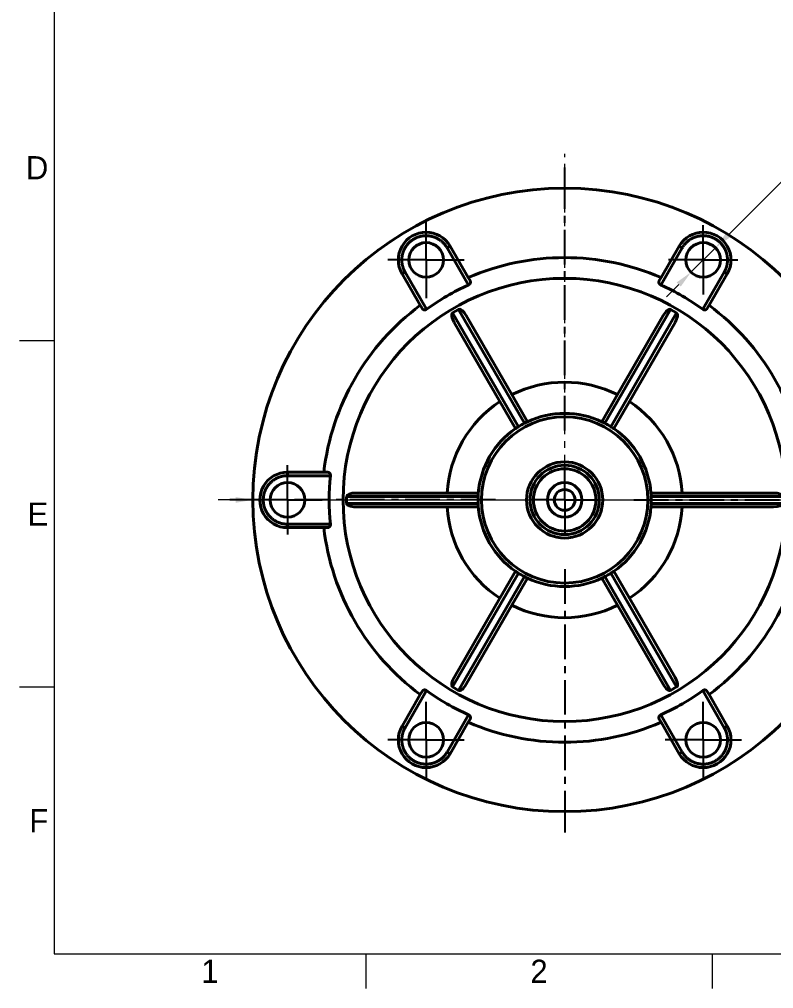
# Model space of a CAD drawing. Header units: millimetres. Extents: x 15 to 415, y 5 to 292.
# Drawn here: x 15 to 123.9, y 5 to 144.9 of the extents above; entities that cross this region are included whole.
import ezdxf

# ---------------------------------------------------------------- set-up
doc = ezdxf.new("R2010")
doc.units = ezdxf.units.MM
doc.linetypes.add('CenterLine', pattern=[8, 5, -1, 1, -1])
for name, color, linetype in [('Annotations', 7, 'Continuous'), ('Border', 7, 'Continuous'), ('Geometries', 7, 'Continuous')]:
    doc.layers.add(name, color=color, linetype=linetype)
doc.styles.add('Shapr2', font='txt', dxfattribs={"height": 3.3495})
doc.styles.add('Shapr5', font='txt', dxfattribs={"height": 3.3495})
doc.dimstyles.new('ISO-25', dxfattribs={"dimtxt": 2.5, "dimasz": 2.5, "dimexe": 1.25, "dimexo": 0.625, "dimtad": 1, "dimtxsty": 'Standard', "dimcen": 2.5, "dimadec": 0, "dimazin": 0, "dimtfac": 1, "dimtmove": 0, "dimatfit": 3, "dimfxl": 1, "dimarcsym": 0})

# ---------------------------------------------------------------- blocks, each defined once
blk = doc.blocks.new('*U3')
at = {"layer": 'Annotations', "linetype": 'CenterLine', "lineweight": -3}
for p, q in [((93.7, 120.55), (93.7, 123.55)), ((93.7, 85.55), (93.7, 120.55)), ((48.7, 75.55), (45.38, 75.55)), ((83.7, 75.55), (48.7, 75.55)), ((103.7, 75.55), (138.7, 75.55)), ((138.7, 75.55), (141.7, 75.55)), ((93.7, 65.55), (93.7, 30.55)), ((93.7, 30.55), (93.7, 27.55))]:
    blk.add_line(p, q, dxfattribs=at)
at = {"layer": 'Annotations', "linetype": 'Continuous', "lineweight": -3}
for q in [(93.7, 80.55), (88.7, 75.55), (93.7, 70.55), (98.7, 75.55)]:
    blk.add_line((93.7, 75.55), q, dxfattribs=at)
blk = doc.blocks.new('*U4')
at = {"layer": 'Annotations', "linetype": 'Continuous', "lineweight": -3}
for q in [(53.7, 80.55), (48.7, 75.55), (53.7, 70.55), (58.7, 75.55)]:
    blk.add_line((53.7, 75.55), q, dxfattribs=at)
blk = doc.blocks.new('*U5')
at = {"layer": 'Annotations', "linetype": 'CenterLine', "lineweight": -3}
for p, q in [((73.7, 112.69), (73.7, 115.69)), ((71.2, 110.19), (68.2, 110.19)), ((76.2, 110.19), (79.2, 110.19)), ((73.7, 107.69), (73.7, 104.69))]:
    blk.add_line(p, q, dxfattribs=at)
at = {"layer": 'Annotations', "linetype": 'Continuous', "lineweight": -3}
for q in [(73.7, 115.19), (68.7, 110.19), (73.7, 105.19), (78.7, 110.19)]:
    blk.add_line((73.7, 110.19), q, dxfattribs=at)
blk = doc.blocks.new('*U6')
at = {"layer": 'Annotations', "linetype": 'Continuous', "lineweight": -3}
for q in [(113.7, 115.19), (108.7, 110.19), (113.7, 105.19), (118.7, 110.19)]:
    blk.add_line((113.7, 110.19), q, dxfattribs=at)
blk = doc.blocks.new('*U8')
at = {"layer": 'Annotations', "linetype": 'CenterLine', "lineweight": -3}
for p, q in [((113.7, 43.4), (113.7, 46.4)), ((111.2, 40.9), (108.2, 40.9)), ((116.2, 40.9), (119.2, 40.9)), ((113.7, 38.4), (113.7, 35.4))]:
    blk.add_line(p, q, dxfattribs=at)
at = {"layer": 'Annotations', "linetype": 'Continuous', "lineweight": -3}
for q in [(113.7, 45.9), (108.7, 40.9), (113.7, 35.9), (118.7, 40.9)]:
    blk.add_line((113.7, 40.9), q, dxfattribs=at)
blk = doc.blocks.new('*U9')
at = {"layer": 'Annotations', "linetype": 'CenterLine', "lineweight": -3}
for p, q in [((73.7, 43.4), (73.7, 46.4)), ((71.2, 40.9), (68.2, 40.9)), ((76.2, 40.9), (79.2, 40.9)), ((73.7, 38.4), (73.7, 35.4))]:
    blk.add_line(p, q, dxfattribs=at)
at = {"layer": 'Annotations', "linetype": 'Continuous', "lineweight": -3}
for q in [(73.7, 45.9), (68.7, 40.9), (73.7, 35.9), (78.7, 40.9)]:
    blk.add_line((73.7, 40.9), q, dxfattribs=at)
blk = doc.blocks.new('*U11')
at = {"layer": 'Annotations', "linetype": 'CenterLine', "lineweight": 15}
for p, q in [((93.7, 77.05), (93.7, 125.5)), ((92.2, 75.55), (89.2, 75.55)), ((95.2, 75.55), (98.2, 75.55)), ((93.7, 74.05), (93.7, 71.05))]:
    blk.add_line(p, q, dxfattribs=at)
at = {"layer": 'Annotations', "linetype": 'Continuous', "lineweight": 15}
for q in [(93.7, 80.55), (88.7, 75.55), (93.7, 70.55), (98.7, 75.55)]:
    blk.add_line((93.7, 75.55), q, dxfattribs=at)
blk = doc.blocks.new('*D12')
at = {"layer": 'Annotations', "color": 0, "linetype": 'Continuous', "lineweight": 15}
for p, q in [((46.2, 75.55), (43.7, 75.55)), ((48.7, 75.55), (138.7, 75.55)), ((141.2, 75.55), (173.84, 75.55))]:
    blk.add_line(p, q, dxfattribs=at)
at = {"layer": 'Annotations', "color": 0}
for points in [[(46.2, 75.13), (46.2, 75.96), (48.7, 75.55)], [(141.2, 75.96), (141.2, 75.13), (138.7, 75.55)]]:
    blk.add_solid(points, dxfattribs=at)
at = {"layer": 'Defpoints', "color": 0}
for p in [(48.7, 75.55), (138.7, 75.55)]:
    blk.add_point(p, dxfattribs=at)
at = {"layer": 'Annotations', "color": 0, "lineweight": 15, "insert": (167.32, 77.92), "char_height": 3.349, "attachment_point": 5, "style": 'Shapr2'}
blk.add_mtext('\\A1;%%c180', dxfattribs=at)
blk = doc.blocks.new('*D13')
at = {"layer": 'Annotations', "color": 0, "linetype": 'Continuous', "lineweight": 15}
for p, q in [((117.23, 113.72), (135.73, 132.22)), ((111.93, 108.42), (115.47, 111.95)), ((110.16, 106.65), (108.39, 104.88))]:
    blk.add_line(p, q, dxfattribs=at)
at = {"layer": 'Annotations', "color": 0}
for points in [[(116.94, 114.02), (117.53, 113.43), (115.47, 111.95)], [(110.46, 106.36), (109.87, 106.95), (111.93, 108.42)]]:
    blk.add_solid(points, dxfattribs=at)
at = {"layer": 'Defpoints', "color": 0}
for p in [(115.47, 111.95), (111.93, 108.42)]:
    blk.add_point(p, dxfattribs=at)
at = {"layer": 'Annotations', "color": 0, "lineweight": 15, "insert": (130.57, 130.41), "char_height": 3.349, "attachment_point": 5, "rotation": 45, "style": 'Shapr2'}
blk.add_mtext('\\A1;%%c10', dxfattribs=at)

msp = doc.modelspace()

# ---------------------------------------------------------------- linework, layer by layer
at = {"layer": 'Border', "linetype": 'Continuous', "lineweight": 15}
for p, q in [((20, 287), (20, 10)), ((20, 98.5), (15, 98.5)), ((20, 48.5), (15, 48.5)), ((20, 10), (410, 10)), ((65, 10), (65, 5)), ((115, 10), (115, 5))]:
    msp.add_line(p, q, dxfattribs=at)
at = {"layer": 'Geometries', "linetype": 'Continuous', "lineweight": 40}
for p, q in [((77.1614, 112.187), (76.7284, 111.937)), ((79.8271, 106.5699), (76.7284, 111.937)), ((77.1614, 112.187), (79.7844, 107.6437)), ((110.6662, 111.937), (107.5675, 106.5699)), ((107.6101, 107.6437), (110.2332, 112.187)), ((110.2332, 112.187), (110.6662, 111.937)), ((70.2332, 108.187), (70.6662, 108.437)), ((72.8562, 103.6437), (70.2332, 108.187)), ((70.6662, 108.437), (73.7649, 103.0699)), ((113.6297, 103.0699), (116.7284, 108.437)), ((117.1614, 108.187), (114.5383, 103.6437)), ((117.1614, 108.187), (116.7284, 108.437)), ((79.7844, 107.6437), (80.0361, 107.2078)), ((107.3584, 107.2078), (107.6101, 107.6437)), ((73.1079, 103.2078), (72.8562, 103.6437)), ((114.5383, 103.6437), (114.2867, 103.2078)), ((78.3987, 103.0439), (77.5326, 102.5439)), ((77.5326, 102.5439), (87.0193, 86.1126)), ((87.8853, 86.6126), (78.3987, 103.0439)), ((79.4849, 102.1624), (86.078, 90.7429)), ((108.9959, 103.0439), (99.5093, 86.6126)), ((100.3753, 86.1126), (109.8619, 102.5439)), ((101.3165, 90.7429), (107.9096, 102.1624)), ((109.8619, 102.5439), (108.9959, 103.0439)), ((84.346, 89.7429), (77.7529, 101.1624)), ((109.6416, 101.1624), (103.0486, 89.7429)), ((86.6013, 85.8366), (84.346, 89.7429)), ((86.078, 90.7429), (88.3333, 86.8366)), ((99.0612, 86.8366), (101.3165, 90.7429)), ((103.0486, 89.7429), (100.7933, 85.8366)), ((53.6973, 79.5459), (53.6973, 79.0459)), ((53.6973, 79.5459), (58.9434, 79.5459)), ((59.8947, 79.0459), (53.6973, 79.0459)), ((58.9434, 79.5459), (59.4467, 79.5459)), ((62.234, 75.0459), (62.234, 76.0459)), ((81.2073, 76.0459), (62.234, 76.0459)), ((63.5406, 76.5459), (76.7267, 76.5459)), ((76.7267, 76.5459), (81.2373, 76.5459)), ((106.1572, 76.5459), (110.6678, 76.5459)), ((125.1605, 76.0459), (106.1873, 76.0459)), ((110.6678, 76.5459), (123.854, 76.5459)), ((62.234, 75.0459), (81.2073, 75.0459)), ((76.7267, 74.5459), (63.5406, 74.5459)), ((81.2373, 74.5459), (76.7267, 74.5459)), ((110.6678, 74.5459), (106.1572, 74.5459)), ((106.1873, 75.0459), (125.1605, 75.0459)), ((123.854, 74.5459), (110.6678, 74.5459)), ((53.6973, 72.0459), (53.6973, 71.5459)), ((53.6973, 72.0459), (59.8947, 72.0459)), ((58.9434, 71.5459), (53.6973, 71.5459)), ((59.4467, 71.5459), (58.9434, 71.5459)), ((87.0193, 64.9793), (77.5326, 48.548)), ((78.3987, 48.048), (87.8853, 64.4793)), ((84.346, 61.349), (86.6013, 65.2553)), ((99.5093, 64.4793), (108.9959, 48.048)), ((109.8619, 48.548), (100.3753, 64.9793)), ((100.7933, 65.2553), (103.0486, 61.349)), ((88.3333, 64.2553), (86.078, 60.349)), ((101.3165, 60.349), (99.0612, 64.2553)), ((77.7529, 49.9295), (84.346, 61.349)), ((86.078, 60.349), (79.4849, 48.9295)), ((107.9096, 48.9295), (101.3165, 60.349)), ((103.0486, 61.349), (109.6416, 49.9295)), ((73.7649, 48.022), (70.6662, 42.6549)), ((72.8562, 47.4482), (73.1079, 47.8841)), ((77.5326, 48.548), (78.3987, 48.048)), ((108.9959, 48.048), (109.8619, 48.548)), ((116.7284, 42.6549), (113.6297, 48.022)), ((114.2867, 47.8841), (114.5383, 47.4482)), ((70.2332, 42.9049), (72.8562, 47.4482)), ((114.5383, 47.4482), (117.1614, 42.9049)), ((76.7284, 39.1549), (79.8271, 44.522)), ((79.7844, 43.4482), (77.1614, 38.9049)), ((80.0361, 43.8841), (79.7844, 43.4482)), ((107.6101, 43.4482), (107.3584, 43.8841)), ((107.5675, 44.522), (110.6662, 39.1549)), ((110.2332, 38.9049), (107.6101, 43.4482)), ((70.6662, 42.6549), (70.2332, 42.9049)), ((116.7284, 42.6549), (117.1614, 42.9049)), ((76.7284, 39.1549), (77.1614, 38.9049)), ((110.6662, 39.1549), (110.2332, 38.9049))]:
    msp.add_line(p, q, dxfattribs=at)
at = {"layer": 'Geometries', "linetype": 'Continuous', "lineweight": 40, "flags": 128}
for points in [[(76.7284, 111.937), (76.7046, 111.9775), (76.6803, 112.0176), (76.6555, 112.0575), (76.6301, 112.097), (76.6042, 112.1362), (76.5778, 112.175), (76.5509, 112.2134), (76.5234, 112.2515), (76.4955, 112.2892), (76.467, 112.3266), (76.4381, 112.3635), (76.4086, 112.4001), (76.3787, 112.4363), (76.3483, 112.472), (76.3174, 112.5074), (76.286, 112.5423), (76.2542, 112.5768), (76.2219, 112.6109), (76.1869, 112.6468), (76.1514, 112.6823), (76.1154, 112.7172), (76.0789, 112.7516), (76.042, 112.7854), (76.0045, 112.8188), (75.9679, 112.8504), (75.9309, 112.8815), (75.8935, 112.9121), (75.8556, 112.9422), (75.8174, 112.9718), (75.7787, 113.0008), (75.7396, 113.0293), (75.7002, 113.0572), (75.6603, 113.0846), (75.6201, 113.1115), (75.5795, 113.1377), (75.5385, 113.1635), (75.4972, 113.1886), (75.4556, 113.2132), (75.4136, 113.2372), (75.3713, 113.2606), (75.3287, 113.2834), (75.2857, 113.3057), (75.251, 113.3231), (75.2161, 113.3402), (75.181, 113.3568), (75.1457, 113.3731), (75.1102, 113.389), (75.0745, 113.4046), (75.0386, 113.4197), (75.0025, 113.4344), (74.9576, 113.4521), (74.9124, 113.4692), (74.867, 113.4857), (74.8214, 113.5015), (74.7755, 113.5167), (74.7295, 113.5313), (74.6832, 113.5452), (74.6368, 113.5585), (74.5901, 113.5712), (74.5434, 113.5832), (74.4964, 113.5945), (74.4493, 113.6052), (74.4021, 113.6153), (74.3547, 113.6247), (74.3072, 113.6334), (74.2595, 113.6415), (74.2118, 113.6489), (74.164, 113.6557), (74.1255, 113.6606), (74.0869, 113.6652), (74.0483, 113.6693), (74.0097, 113.6729), (73.971, 113.6762), (73.9322, 113.679), (73.8934, 113.6814), (73.8545, 113.6834), (73.8063, 113.6852), (73.758, 113.6864), (73.7096, 113.6869), (73.6613, 113.6867), (73.613, 113.6859), (73.5647, 113.6844), (73.5165, 113.6823), (73.4682, 113.6794), (73.4201, 113.6759), (73.3719, 113.6718), (73.3238, 113.667), (73.2758, 113.6615), (73.2279, 113.6553), (73.1801, 113.6485), (73.1324, 113.6411), (73.0847, 113.6329), (73.0372, 113.6242), (72.9898, 113.6147), (72.9519, 113.6067), (72.914, 113.5982), (72.8762, 113.5893), (72.8386, 113.58), (72.8009, 113.5702), (72.7634, 113.56), (72.7259, 113.5494), (72.6886, 113.5384), (72.6425, 113.5242), (72.5965, 113.5093), (72.5508, 113.4938), (72.5052, 113.4776), (72.4599, 113.4609), (72.4148, 113.4435), (72.37, 113.4255), (72.3254, 113.4069), (72.2811, 113.3876), (72.2371, 113.3678), (72.1933, 113.3473), (72.1498, 113.3263), (72.1066, 113.3046), (72.0637, 113.2823), (72.0212, 113.2595), (71.9789, 113.2361), (71.937, 113.2121), (71.8954, 113.1875), (71.8622, 113.1673), (71.8293, 113.1468), (71.7966, 113.1259), (71.7641, 113.1046), (71.7318, 113.083), (71.6998, 113.061), (71.668, 113.0386), (71.6364, 113.0159), (71.5975, 112.9871), (71.5591, 112.9579), (71.521, 112.9281), (71.4834, 112.8978), (71.4462, 112.8669), (71.4094, 112.8356), (71.3731, 112.8038), (71.3372, 112.7714), (71.3017, 112.7386), (71.2667, 112.7053), (71.2322, 112.6715), (71.1981, 112.6372), (71.1645, 112.6025), (71.1314, 112.5673), (71.0988, 112.5316), (71.0666, 112.4955), (71.035, 112.459), (71.0039, 112.422), (70.9793, 112.392), (70.955, 112.3618), (70.931, 112.3312), (70.9074, 112.3004), (70.8841, 112.2693), (70.8611, 112.2379), (70.8385, 112.2062), (70.8163, 112.1744), (70.7891, 112.1344), (70.7625, 112.094), (70.7364, 112.0533), (70.7109, 112.0122), (70.686, 111.9708), (70.6617, 111.9291), (70.6379, 111.887), (70.6147, 111.8446), (70.5921, 111.8018), (70.5701, 111.7588), (70.5487, 111.7155), (70.5279, 111.6718), (70.5077, 111.6279), (70.4881, 111.5837), (70.4691, 111.5393), (70.4508, 111.4946), (70.433, 111.4496), (70.4159, 111.4044), (70.4026, 111.368), (70.3897, 111.3313), (70.3772, 111.2946), (70.3651, 111.2577), (70.3534, 111.2206), (70.3421, 111.1833), (70.3312, 111.146), (70.3208, 111.1085), (70.3084, 111.0618), (70.2966, 111.0149), (70.2855, 110.9678), (70.275, 110.9206), (70.2652, 110.8733), (70.2561, 110.8258), (70.2476, 110.7782), (70.2398, 110.7305), (70.2326, 110.6827), (70.2261, 110.6348), (70.2202, 110.5868), (70.215, 110.5387), (70.2105, 110.4906), (70.2067, 110.4424), (70.2035, 110.3941), (70.2009, 110.3458), (70.1991, 110.2975), (70.1979, 110.2492), (70.1974, 110.2103), (70.1974, 110.1715), (70.1977, 110.1326), (70.1986, 110.0938), (70.1998, 110.0549), (70.2015, 110.016), (70.2036, 109.9771), (70.2061, 109.9383), (70.2099, 109.8901), (70.2143, 109.842), (70.2194, 109.7939), (70.2252, 109.7459), (70.2316, 109.698), (70.2387, 109.6502), (70.2464, 109.6025), (70.2548, 109.5549), (70.2639, 109.5074), (70.2736, 109.4601), (70.284, 109.4129), (70.295, 109.3658), (70.3066, 109.3189), (70.319, 109.2722), (70.3319, 109.2256), (70.3455, 109.1793), (70.3598, 109.1331), (70.3746, 109.0871), (70.387, 109.0503), (70.3999, 109.0136), (70.4131, 108.9771), (70.4267, 108.9408), (70.4408, 108.9045), (70.4552, 108.8683), (70.4701, 108.8324), (70.4853, 108.7966), (70.5015, 108.7598), (70.5181, 108.7232), (70.5351, 108.6867), (70.5526, 108.6505), (70.5704, 108.6145), (70.5888, 108.5785), (70.6075, 108.5428), (70.6267, 108.5073), (70.6462, 108.472), (70.6662, 108.437)], [(116.7284, 108.437), (116.7516, 108.4778), (116.7742, 108.5189), (116.7963, 108.5603), (116.8178, 108.6021), (116.8388, 108.6441), (116.8592, 108.6863), (116.879, 108.7289), (116.8983, 108.7717), (116.917, 108.8148), (116.9351, 108.8581), (116.9526, 108.9017), (116.9696, 108.9454), (116.9859, 108.9894), (117.0017, 109.0337), (117.0169, 109.0781), (117.0314, 109.1227), (117.0454, 109.1676), (117.0588, 109.2125), (117.0724, 109.2608), (117.0853, 109.3092), (117.0976, 109.3579), (117.1091, 109.4067), (117.12, 109.4556), (117.1301, 109.5047), (117.1392, 109.5522), (117.1477, 109.5998), (117.1554, 109.6476), (117.1626, 109.6954), (117.169, 109.7433), (117.1748, 109.7913), (117.18, 109.8394), (117.1844, 109.8875), (117.1882, 109.9358), (117.1914, 109.984), (117.1938, 110.0323), (117.1956, 110.0806), (117.1968, 110.129), (117.1972, 110.1773), (117.197, 110.2257), (117.1961, 110.274), (117.1946, 110.3224), (117.1924, 110.3707), (117.1901, 110.4095), (117.1875, 110.4482), (117.1843, 110.487), (117.1808, 110.5257), (117.1768, 110.5644), (117.1724, 110.6031), (117.1676, 110.6417), (117.1623, 110.6803), (117.1552, 110.7281), (117.1474, 110.7757), (117.1389, 110.8233), (117.1298, 110.8707), (117.12, 110.9181), (117.1096, 110.9652), (117.0986, 111.0122), (117.0869, 111.0591), (117.0745, 111.1058), (117.0615, 111.1523), (117.0479, 111.1987), (117.0336, 111.2448), (117.0187, 111.2907), (117.0031, 111.3365), (116.9869, 111.382), (116.9701, 111.4273), (116.9527, 111.4723), (116.9346, 111.5171), (116.9197, 111.553), (116.9043, 111.5886), (116.8886, 111.6241), (116.8724, 111.6594), (116.8559, 111.6946), (116.8389, 111.7296), (116.8216, 111.7644), (116.8039, 111.799), (116.7813, 111.8417), (116.7582, 111.8841), (116.7345, 111.9262), (116.7102, 111.968), (116.6853, 112.0094), (116.6599, 112.0505), (116.6339, 112.0912), (116.6073, 112.1315), (116.5802, 112.1715), (116.5525, 112.2111), (116.5243, 112.2504), (116.4956, 112.2892), (116.4663, 112.3276), (116.4365, 112.3656), (116.4062, 112.4032), (116.3753, 112.4404), (116.3439, 112.4772), (116.3121, 112.5135), (116.2861, 112.5423), (116.2598, 112.5709), (116.2332, 112.5992), (116.2063, 112.6271), (116.1791, 112.6549), (116.1515, 112.6823), (116.1236, 112.7094), (116.0954, 112.7362), (116.06, 112.769), (116.0241, 112.8014), (115.9878, 112.8333), (115.9511, 112.8647), (115.9139, 112.8955), (115.8763, 112.9258), (115.8383, 112.9557), (115.7999, 112.985), (115.761, 113.0137), (115.7218, 113.0419), (115.6822, 113.0696), (115.6422, 113.0968), (115.6019, 113.1233), (115.5612, 113.1493), (115.5201, 113.1748), (115.4787, 113.1997), (115.4369, 113.224), (115.3949, 113.2477), (115.3608, 113.2663), (115.3266, 113.2846), (115.2921, 113.3025), (115.2575, 113.32), (115.2226, 113.3371), (115.1875, 113.3539), (115.1522, 113.3702), (115.1167, 113.3862), (115.0724, 113.4055), (115.0279, 113.4241), (114.983, 113.4422), (114.938, 113.4596), (114.8927, 113.4764), (114.8471, 113.4926), (114.8014, 113.5082), (114.7554, 113.5231), (114.7093, 113.5374), (114.6629, 113.5511), (114.6164, 113.5641), (114.5697, 113.5764), (114.5228, 113.5882), (114.4758, 113.5992), (114.4286, 113.6097), (114.3812, 113.6194), (114.3338, 113.6286), (114.2862, 113.637), (114.2479, 113.6434), (114.2096, 113.6493), (114.1711, 113.6547), (114.1326, 113.6598), (114.094, 113.6644), (114.0554, 113.6686), (114.0167, 113.6724), (113.9779, 113.6757), (113.9297, 113.6792), (113.8815, 113.6821), (113.8332, 113.6843), (113.7848, 113.6858), (113.7365, 113.6867), (113.6882, 113.6869), (113.6399, 113.6864), (113.5915, 113.6853), (113.5432, 113.6835), (113.495, 113.6811), (113.4467, 113.6779), (113.3985, 113.6741), (113.3504, 113.6697), (113.3024, 113.6646), (113.2544, 113.6588), (113.2065, 113.6523), (113.1586, 113.6452), (113.1109, 113.6375), (113.0727, 113.6307), (113.0345, 113.6236), (112.9964, 113.616), (112.9584, 113.6081), (112.9205, 113.5997), (112.8826, 113.5908), (112.8448, 113.5815), (112.8071, 113.5719), (112.7604, 113.5592), (112.7139, 113.546), (112.6676, 113.5321), (112.6215, 113.5175), (112.5756, 113.5023), (112.5299, 113.4865), (112.4845, 113.4701), (112.4392, 113.453), (112.3942, 113.4353), (112.3495, 113.417), (112.305, 113.3981), (112.2608, 113.3785), (112.2168, 113.3584), (112.1732, 113.3376), (112.1298, 113.3163), (112.0867, 113.2943), (112.0439, 113.2718), (112.0015, 113.2486), (111.9676, 113.2296), (111.9339, 113.2102), (111.9005, 113.1905), (111.8672, 113.1704), (111.8342, 113.1498), (111.8013, 113.1289), (111.7687, 113.1077), (111.7364, 113.086), (111.6965, 113.0587), (111.6571, 113.0308), (111.618, 113.0024), (111.5793, 112.9734), (111.541, 112.9439), (111.5031, 112.9138), (111.4657, 112.8833), (111.4287, 112.8522), (111.3921, 112.8206), (111.356, 112.7885), (111.3203, 112.7559), (111.285, 112.7229), (111.2502, 112.6893), (111.2159, 112.6553), (111.1821, 112.6208), (111.1487, 112.5858), (111.1158, 112.5504), (111.0834, 112.5145), (111.0578, 112.4854), (111.0324, 112.4559), (111.0074, 112.4262), (110.9827, 112.3963), (110.9584, 112.3659), (110.9343, 112.3354), (110.9106, 112.3045), (110.8872, 112.2734), (110.8634, 112.241), (110.84, 112.2083), (110.817, 112.1753), (110.7943, 112.1421), (110.772, 112.1086), (110.7501, 112.0748), (110.7285, 112.0407), (110.7073, 112.0064), (110.6866, 111.9718), (110.6662, 111.937)], [(80.0361, 107.2078), (80.045, 107.1917), (80.0533, 107.1752), (80.061, 107.1585), (80.0681, 107.1416), (80.0732, 107.1278), (80.078, 107.1138), (80.0823, 107.0997), (80.0862, 107.0855), (80.0896, 107.0711), (80.0927, 107.0557), (80.0953, 107.0403), (80.0974, 107.0246), (80.0989, 107.0089), (80.0998, 106.993), (80.1002, 106.9804), (80.1001, 106.9678), (80.0997, 106.9551), (80.099, 106.9423), (80.0978, 106.9295), (80.0962, 106.9166), (80.0943, 106.9036), (80.0919, 106.8907), (80.089, 106.8772), (80.0856, 106.8636), (80.0817, 106.8501), (80.0773, 106.8365), (80.073, 106.8245), (80.0683, 106.8126), (80.0632, 106.8006), (80.0576, 106.7887), (80.0517, 106.7769), (80.0451, 106.7648), (80.0381, 106.7528), (80.0306, 106.7408), (80.0226, 106.729), (80.0142, 106.7174), (80.0053, 106.706), (79.996, 106.6947), (79.9862, 106.6837), (79.9759, 106.6728), (79.9672, 106.6641), (79.9581, 106.6555), (79.9487, 106.6471), (79.939, 106.639), (79.9291, 106.631), (79.9176, 106.6223), (79.9057, 106.6139), (79.8935, 106.6058), (79.881, 106.598), (79.8679, 106.5904), (79.8545, 106.5831), (79.8409, 106.5763), (79.8271, 106.5699)], [(107.5675, 106.5699), (107.5533, 106.5765), (107.5393, 106.5835), (107.5256, 106.591), (107.5121, 106.5988), (107.5013, 106.6056), (107.4906, 106.6127), (107.4802, 106.62), (107.47, 106.6275), (107.4601, 106.6352), (107.4485, 106.6449), (107.4372, 106.6548), (107.4264, 106.665), (107.4161, 106.6755), (107.4059, 106.6864), (107.3961, 106.6976), (107.3869, 106.7089), (107.3781, 106.7204), (107.3698, 106.7322), (107.3619, 106.7441), (107.3545, 106.7561), (107.3475, 106.7682), (107.3411, 106.7804), (107.3349, 106.7929), (107.3292, 106.8056), (107.324, 106.8183), (107.3192, 106.831), (107.3149, 106.8436), (107.3106, 106.8578), (107.3069, 106.8719), (107.3036, 106.8859), (107.3009, 106.9), (107.2987, 106.914), (107.2969, 106.9279), (107.2956, 106.9418), (107.2948, 106.9556), (107.2944, 106.97), (107.2945, 106.9844), (107.295, 106.9986), (107.296, 107.0127), (107.2978, 107.0299), (107.3003, 107.0468), (107.3033, 107.0636), (107.307, 107.0802), (107.3113, 107.0965), (107.3162, 107.1127), (107.3216, 107.1287), (107.3276, 107.1444), (107.3345, 107.1607), (107.3419, 107.1766), (107.3499, 107.1923), (107.3584, 107.2078)], [(73.7649, 103.0699), (73.7521, 103.0609), (73.739, 103.0523), (73.7256, 103.0441), (73.7121, 103.0364), (73.7008, 103.0304), (73.6894, 103.0247), (73.6778, 103.0193), (73.6662, 103.0142), (73.6546, 103.0095), (73.6404, 103.0043), (73.6262, 102.9995), (73.6119, 102.9953), (73.5977, 102.9915), (73.5831, 102.9882), (73.5686, 102.9853), (73.5541, 102.983), (73.5398, 102.9812), (73.5254, 102.9798), (73.5112, 102.9789), (73.4971, 102.9785), (73.4831, 102.9785), (73.4694, 102.979), (73.4554, 102.98), (73.4416, 102.9814), (73.428, 102.9832), (73.4146, 102.9854), (73.4015, 102.988), (73.3871, 102.9913), (73.373, 102.9952), (73.3592, 102.9994), (73.3457, 103.0041), (73.3325, 103.0091), (73.3195, 103.0146), (73.3068, 103.0204), (73.2945, 103.0266), (73.2818, 103.0334), (73.2694, 103.0407), (73.2573, 103.0482), (73.2456, 103.0562), (73.2317, 103.0663), (73.2182, 103.0769), (73.2052, 103.088), (73.1927, 103.0995), (73.1807, 103.1114), (73.1691, 103.1237), (73.158, 103.1363), (73.1474, 103.1494), (73.1367, 103.1634), (73.1266, 103.1779), (73.117, 103.1927), (73.1079, 103.2078)], [(114.2867, 103.2078), (114.2771, 103.192), (114.2671, 103.1766), (114.2565, 103.1616), (114.2453, 103.147), (114.2359, 103.1356), (114.2262, 103.1245), (114.2162, 103.1137), (114.2058, 103.1032), (114.195, 103.0931), (114.1833, 103.0827), (114.1712, 103.0727), (114.1587, 103.0631), (114.1458, 103.054), (114.1325, 103.0452), (114.1218, 103.0386), (114.1108, 103.0323), (114.0996, 103.0263), (114.0882, 103.0206), (114.0765, 103.0152), (114.0645, 103.0101), (114.0523, 103.0053), (114.0399, 103.0009), (114.0267, 102.9967), (114.0133, 102.9929), (113.9996, 102.9895), (113.9857, 102.9865), (113.9732, 102.9842), (113.9605, 102.9823), (113.9476, 102.9808), (113.9345, 102.9796), (113.9212, 102.9788), (113.9075, 102.9785), (113.8936, 102.9786), (113.8795, 102.9791), (113.8653, 102.9801), (113.851, 102.9816), (113.8367, 102.9835), (113.8223, 102.986), (113.8078, 102.9889), (113.7933, 102.9924), (113.7813, 102.9956), (113.7694, 102.9992), (113.7574, 103.0031), (113.7455, 103.0074), (113.7336, 103.012), (113.7203, 103.0177), (113.7071, 103.0238), (113.694, 103.0303), (113.681, 103.0372), (113.6679, 103.0447), (113.6549, 103.0527), (113.6422, 103.0611), (113.6297, 103.0699)], [(53.6973, 79.0459), (53.6503, 79.0456), (53.6034, 79.0447), (53.5565, 79.0431), (53.5096, 79.0409), (53.4627, 79.038), (53.4159, 79.0346), (53.3691, 79.0305), (53.3224, 79.0257), (53.2758, 79.0204), (53.2292, 79.0144), (53.1827, 79.0078), (53.1363, 79.0006), (53.09, 78.9928), (53.0438, 78.9843), (52.9978, 78.9752), (52.9518, 78.9655), (52.906, 78.9552), (52.8604, 78.9443), (52.8118, 78.932), (52.7634, 78.919), (52.7151, 78.9052), (52.6671, 78.8908), (52.6193, 78.8757), (52.5717, 78.86), (52.526, 78.8441), (52.4806, 78.8276), (52.4353, 78.8105), (52.3903, 78.7928), (52.3456, 78.7744), (52.3011, 78.7554), (52.2569, 78.7358), (52.213, 78.7156), (52.1693, 78.6948), (52.126, 78.6734), (52.0829, 78.6514), (52.0402, 78.6288), (51.9978, 78.6056), (51.9556, 78.5818), (51.9139, 78.5574), (51.8724, 78.5325), (51.8313, 78.507), (51.7906, 78.481), (51.7581, 78.4596), (51.7259, 78.4379), (51.6939, 78.4158), (51.6622, 78.3934), (51.6306, 78.3706), (51.5993, 78.3474), (51.5683, 78.3239), (51.5375, 78.3001), (51.4997, 78.27), (51.4623, 78.2394), (51.4254, 78.2083), (51.3888, 78.1767), (51.3527, 78.1446), (51.3171, 78.112), (51.2819, 78.0789), (51.2472, 78.0453), (51.2129, 78.0113), (51.1791, 77.9768), (51.1458, 77.9418), (51.113, 77.9063), (51.0807, 77.8705), (51.0488, 77.8341), (51.0175, 77.7973), (50.9867, 77.7601), (50.9564, 77.7225), (50.9266, 77.6845), (50.9031, 77.6536), (50.8799, 77.6225), (50.857, 77.5911), (50.8345, 77.5595), (50.8124, 77.5276), (50.7905, 77.4954), (50.769, 77.463), (50.7479, 77.4303), (50.7222, 77.3895), (50.697, 77.3482), (50.6724, 77.3066), (50.6484, 77.2647), (50.625, 77.2224), (50.6021, 77.1799), (50.5799, 77.137), (50.5582, 77.0938), (50.5371, 77.0504), (50.5166, 77.0066), (50.4968, 76.9625), (50.4775, 76.9182), (50.4589, 76.8737), (50.4409, 76.8288), (50.4235, 76.7838), (50.4067, 76.7385), (50.3906, 76.6929), (50.375, 76.6472), (50.363, 76.6103), (50.3514, 76.5732), (50.3403, 76.5361), (50.3295, 76.4988), (50.3191, 76.4613), (50.3092, 76.4237), (50.2996, 76.386), (50.2905, 76.3482), (50.2798, 76.3011), (50.2697, 76.2538), (50.2602, 76.2064), (50.2514, 76.1589), (50.2433, 76.1113), (50.2358, 76.0636), (50.229, 76.0158), (50.2228, 75.9678), (50.2173, 75.9198), (50.2125, 75.8718), (50.2083, 75.8236), (50.2048, 75.7754), (50.202, 75.7272), (50.1998, 75.679), (50.1983, 75.6307), (50.1975, 75.5823), (50.1973, 75.534), (50.1978, 75.4857), (50.1987, 75.4469), (50.2, 75.4081), (50.2017, 75.3694), (50.2039, 75.3306), (50.2065, 75.2918), (50.2096, 75.253), (50.213, 75.2143), (50.2169, 75.1756), (50.2224, 75.1276), (50.2285, 75.0797), (50.2353, 75.0318), (50.2427, 74.9841), (50.2508, 74.9364), (50.2595, 74.8889), (50.2689, 74.8415), (50.279, 74.7943), (50.2897, 74.7471), (50.3011, 74.7002), (50.3131, 74.6533), (50.3257, 74.6067), (50.339, 74.5603), (50.3529, 74.514), (50.3675, 74.4679), (50.3827, 74.422), (50.3985, 74.3764), (50.4149, 74.3309), (50.4286, 74.2946), (50.4427, 74.2584), (50.4572, 74.2224), (50.472, 74.1866), (50.4873, 74.1508), (50.503, 74.1152), (50.5191, 74.0798), (50.5356, 74.0446), (50.5567, 74.0011), (50.5783, 73.9579), (50.6005, 73.915), (50.6234, 73.8723), (50.6468, 73.8301), (50.6708, 73.7881), (50.6953, 73.7465), (50.7205, 73.7052), (50.7462, 73.6643), (50.7725, 73.6237), (50.7993, 73.5835), (50.8267, 73.5436), (50.8546, 73.5042), (50.883, 73.4651), (50.9121, 73.4265), (50.9416, 73.3882), (50.9716, 73.3503), (51.0022, 73.3129), (51.0272, 73.2832), (51.0524, 73.2537), (51.078, 73.2245), (51.1039, 73.1955), (51.1302, 73.1669), (51.1568, 73.1385), (51.1837, 73.1104), (51.2109, 73.0826), (51.2452, 73.0485), (51.2799, 73.0148), (51.3151, 72.9817), (51.3508, 72.949), (51.3869, 72.9169), (51.4234, 72.8852), (51.4604, 72.8541), (51.4978, 72.8234), (51.5356, 72.7933), (51.5739, 72.7637), (51.6125, 72.7346), (51.6515, 72.7061), (51.691, 72.6781), (51.7308, 72.6507), (51.771, 72.6238), (51.8115, 72.5975), (51.8524, 72.5717), (51.8937, 72.5465), (51.9271, 72.5267), (51.9607, 72.5072), (51.9945, 72.4881), (52.0286, 72.4694), (52.0629, 72.451), (52.0974, 72.433), (52.1321, 72.4154), (52.167, 72.3982), (52.2106, 72.3774), (52.2545, 72.3571), (52.2987, 72.3375), (52.3432, 72.3185), (52.3879, 72.3001), (52.4328, 72.2823), (52.478, 72.2652), (52.5234, 72.2487), (52.569, 72.2328), (52.6149, 72.2175), (52.661, 72.2029), (52.7072, 72.1889), (52.7537, 72.1756), (52.8003, 72.1629), (52.8471, 72.1508), (52.8941, 72.1394), (52.9412, 72.1286), (52.9885, 72.1185), (53.0265, 72.1109), (53.0647, 72.1036), (53.1029, 72.0968), (53.1412, 72.0904), (53.1797, 72.0845), (53.2182, 72.0789), (53.2568, 72.0738), (53.2954, 72.0691), (53.3354, 72.0647), (53.3754, 72.0608), (53.4154, 72.0573), (53.4555, 72.0543), (53.4957, 72.0518), (53.536, 72.0497), (53.5763, 72.048), (53.6166, 72.0469), (53.6569, 72.0462), (53.6973, 72.0459)], [(59.4467, 79.5459), (59.4651, 79.5456), (59.4835, 79.5446), (59.5018, 79.5429), (59.5201, 79.5405), (59.5346, 79.5381), (59.549, 79.5352), (59.5634, 79.5319), (59.5777, 79.5282), (59.5919, 79.5239), (59.6067, 79.519), (59.6214, 79.5135), (59.636, 79.5074), (59.6504, 79.5008), (59.6646, 79.4937), (59.6757, 79.4877), (59.6866, 79.4814), (59.6974, 79.4747), (59.7081, 79.4676), (59.7186, 79.4602), (59.729, 79.4524), (59.7392, 79.4443), (59.7492, 79.4357), (59.7595, 79.4264), (59.7695, 79.4167), (59.7793, 79.4065), (59.7889, 79.396), (59.7971, 79.3863), (59.8051, 79.3762), (59.8129, 79.3658), (59.8204, 79.355), (59.8277, 79.344), (59.8349, 79.3322), (59.8418, 79.3201), (59.8483, 79.3077), (59.8546, 79.2949), (59.8605, 79.2817), (59.8659, 79.2684), (59.871, 79.2547), (59.8757, 79.2407), (59.8799, 79.2264), (59.8831, 79.2144), (59.886, 79.2023), (59.8886, 79.1899), (59.8908, 79.1775), (59.8927, 79.1649), (59.8945, 79.1505), (59.8959, 79.136), (59.8968, 79.1214), (59.8973, 79.1068), (59.8973, 79.0916), (59.8969, 79.0764), (59.896, 79.0611), (59.8947, 79.0459)], [(59.8947, 72.0459), (59.896, 72.0303), (59.8969, 72.0147), (59.8973, 71.9991), (59.8972, 71.9835), (59.8968, 71.9707), (59.896, 71.9579), (59.8949, 71.9453), (59.8935, 71.9327), (59.8918, 71.9202), (59.8892, 71.9053), (59.8862, 71.8907), (59.8828, 71.8762), (59.8789, 71.862), (59.8745, 71.8477), (59.8697, 71.8337), (59.8645, 71.82), (59.8589, 71.8067), (59.8529, 71.7935), (59.8466, 71.7808), (59.8399, 71.7683), (59.8329, 71.7563), (59.8256, 71.7446), (59.8178, 71.733), (59.8097, 71.7217), (59.8013, 71.7109), (59.7927, 71.7004), (59.7839, 71.6903), (59.7738, 71.6795), (59.7634, 71.6692), (59.7529, 71.6594), (59.7421, 71.65), (59.7311, 71.6411), (59.7199, 71.6326), (59.7085, 71.6245), (59.697, 71.6169), (59.6847, 71.6093), (59.6722, 71.6022), (59.6596, 71.5956), (59.6469, 71.5894), (59.6311, 71.5824), (59.6152, 71.576), (59.5992, 71.5703), (59.5829, 71.5652), (59.5666, 71.5608), (59.5502, 71.5569), (59.5336, 71.5536), (59.517, 71.5509), (59.4995, 71.5487), (59.482, 71.5472), (59.4644, 71.5463), (59.4467, 71.5459)], [(73.1079, 47.8841), (73.1174, 47.8999), (73.1275, 47.9153), (73.1381, 47.9303), (73.1493, 47.9449), (73.1586, 47.9563), (73.1683, 47.9673), (73.1784, 47.9781), (73.1888, 47.9886), (73.1996, 47.9988), (73.2113, 48.0092), (73.2234, 48.0191), (73.2359, 48.0287), (73.2488, 48.0379), (73.2621, 48.0467), (73.2728, 48.0533), (73.2837, 48.0596), (73.2949, 48.0656), (73.3064, 48.0713), (73.3181, 48.0767), (73.33, 48.0818), (73.3422, 48.0865), (73.3546, 48.091), (73.3678, 48.0952), (73.3812, 48.099), (73.3949, 48.1024), (73.4088, 48.1054), (73.4214, 48.1077), (73.4341, 48.1096), (73.447, 48.1111), (73.4601, 48.1123), (73.4733, 48.113), (73.4871, 48.1134), (73.501, 48.1133), (73.515, 48.1128), (73.5293, 48.1118), (73.5436, 48.1103), (73.5579, 48.1083), (73.5723, 48.1059), (73.5868, 48.1029), (73.6013, 48.0995), (73.6132, 48.0963), (73.6252, 48.0927), (73.6371, 48.0887), (73.649, 48.0845), (73.6609, 48.0798), (73.6742, 48.0742), (73.6875, 48.0681), (73.7006, 48.0616), (73.7135, 48.0547), (73.7267, 48.0471), (73.7396, 48.0392), (73.7524, 48.0308), (73.7649, 48.022)], [(113.6297, 48.022), (113.6425, 48.031), (113.6556, 48.0396), (113.6689, 48.0478), (113.6824, 48.0555), (113.6938, 48.0615), (113.7052, 48.0672), (113.7167, 48.0726), (113.7283, 48.0776), (113.74, 48.0824), (113.7542, 48.0876), (113.7684, 48.0924), (113.7826, 48.0966), (113.7968, 48.1004), (113.8114, 48.1037), (113.8259, 48.1066), (113.8404, 48.1089), (113.8548, 48.1107), (113.8691, 48.1121), (113.8834, 48.113), (113.8975, 48.1134), (113.9114, 48.1133), (113.9252, 48.1129), (113.9392, 48.1119), (113.953, 48.1105), (113.9665, 48.1087), (113.9799, 48.1065), (113.9931, 48.1039), (114.0074, 48.1005), (114.0215, 48.0967), (114.0353, 48.0925), (114.0489, 48.0878), (114.0621, 48.0828), (114.075, 48.0773), (114.0877, 48.0715), (114.1001, 48.0653), (114.1128, 48.0585), (114.1251, 48.0512), (114.1372, 48.0436), (114.149, 48.0357), (114.1629, 48.0256), (114.1763, 48.015), (114.1893, 48.0039), (114.2018, 47.9924), (114.2139, 47.9805), (114.2254, 47.9682), (114.2366, 47.9555), (114.2472, 47.9425), (114.2578, 47.9284), (114.2679, 47.914), (114.2776, 47.8992), (114.2867, 47.8841)], [(79.8271, 44.522), (79.8413, 44.5154), (79.8552, 44.5084), (79.869, 44.5009), (79.8824, 44.493), (79.8933, 44.4863), (79.904, 44.4792), (79.9144, 44.4719), (79.9246, 44.4644), (79.9345, 44.4567), (79.9461, 44.447), (79.9573, 44.4371), (79.9681, 44.4269), (79.9785, 44.4164), (79.9887, 44.4055), (79.9984, 44.3943), (80.0077, 44.383), (80.0164, 44.3714), (80.0248, 44.3597), (80.0327, 44.3478), (80.0401, 44.3358), (80.047, 44.3237), (80.0535, 44.3115), (80.0596, 44.2989), (80.0653, 44.2863), (80.0706, 44.2736), (80.0753, 44.2609), (80.0797, 44.2482), (80.0839, 44.2341), (80.0877, 44.22), (80.0909, 44.2059), (80.0936, 44.1919), (80.0959, 44.1779), (80.0976, 44.164), (80.0989, 44.1501), (80.0998, 44.1363), (80.1002, 44.1219), (80.1001, 44.1075), (80.0996, 44.0933), (80.0986, 44.0792), (80.0967, 44.062), (80.0943, 44.0451), (80.0912, 44.0283), (80.0875, 44.0117), (80.0832, 43.9953), (80.0784, 43.9792), (80.0729, 43.9632), (80.0669, 43.9475), (80.0601, 43.9312), (80.0527, 43.9153), (80.0447, 43.8995), (80.0361, 43.8841)], [(107.3584, 43.8841), (107.3495, 43.9002), (107.3412, 43.9166), (107.3335, 43.9333), (107.3265, 43.9503), (107.3213, 43.9641), (107.3166, 43.978), (107.3122, 43.9921), (107.3084, 44.0064), (107.3049, 44.0208), (107.3018, 44.0361), (107.2992, 44.0516), (107.2972, 44.0673), (107.2957, 44.083), (107.2947, 44.0989), (107.2944, 44.1115), (107.2944, 44.1241), (107.2948, 44.1368), (107.2956, 44.1496), (107.2967, 44.1624), (107.2983, 44.1753), (107.3003, 44.1882), (107.3027, 44.2012), (107.3056, 44.2147), (107.309, 44.2283), (107.3129, 44.2418), (107.3173, 44.2554), (107.3216, 44.2674), (107.3263, 44.2793), (107.3314, 44.2913), (107.3369, 44.3032), (107.3429, 44.315), (107.3494, 44.3271), (107.3565, 44.3391), (107.364, 44.351), (107.372, 44.3628), (107.3804, 44.3745), (107.3892, 44.3859), (107.3986, 44.3972), (107.4084, 44.4082), (107.4186, 44.4191), (107.4274, 44.4278), (107.4365, 44.4364), (107.4458, 44.4447), (107.4555, 44.4529), (107.4654, 44.4609), (107.477, 44.4696), (107.4889, 44.478), (107.501, 44.4861), (107.5135, 44.4939), (107.5266, 44.5015), (107.54, 44.5087), (107.5537, 44.5156), (107.5675, 44.522)], [(70.6662, 42.6549), (70.643, 42.6141), (70.6203, 42.573), (70.5982, 42.5316), (70.5767, 42.4898), (70.5557, 42.4478), (70.5353, 42.4055), (70.5155, 42.363), (70.4962, 42.3202), (70.4775, 42.2771), (70.4594, 42.2338), (70.4419, 42.1902), (70.425, 42.1464), (70.4086, 42.1024), (70.3928, 42.0582), (70.3777, 42.0138), (70.3631, 41.9692), (70.3491, 41.9243), (70.3357, 41.8793), (70.3221, 41.8311), (70.3092, 41.7826), (70.297, 41.734), (70.2854, 41.6852), (70.2746, 41.6363), (70.2644, 41.5872), (70.2553, 41.5397), (70.2469, 41.4921), (70.2391, 41.4443), (70.232, 41.3965), (70.2255, 41.3486), (70.2197, 41.3006), (70.2146, 41.2525), (70.2101, 41.2043), (70.2063, 41.1561), (70.2032, 41.1079), (70.2007, 41.0596), (70.1989, 41.0113), (70.1978, 40.9629), (70.1973, 40.9146), (70.1975, 40.8662), (70.1984, 40.8178), (70.1999, 40.7695), (70.2021, 40.7212), (70.2044, 40.6824), (70.2071, 40.6437), (70.2102, 40.6049), (70.2138, 40.5662), (70.2177, 40.5275), (70.2222, 40.4888), (70.227, 40.4502), (70.2323, 40.4116), (70.2394, 40.3638), (70.2472, 40.3162), (70.2556, 40.2686), (70.2647, 40.2211), (70.2745, 40.1738), (70.2849, 40.1267), (70.296, 40.0797), (70.3077, 40.0328), (70.32, 39.9861), (70.333, 39.9396), (70.3467, 39.8932), (70.361, 39.8471), (70.3759, 39.8011), (70.3914, 39.7554), (70.4076, 39.7099), (70.4244, 39.6646), (70.4419, 39.6195), (70.4599, 39.5747), (70.4749, 39.5389), (70.4902, 39.5033), (70.506, 39.4678), (70.5221, 39.4325), (70.5387, 39.3973), (70.5556, 39.3623), (70.5729, 39.3275), (70.5907, 39.2929), (70.6132, 39.2502), (70.6363, 39.2078), (70.6601, 39.1657), (70.6844, 39.1239), (70.7092, 39.0825), (70.7347, 39.0414), (70.7607, 39.0007), (70.7872, 38.9603), (70.8143, 38.9204), (70.842, 38.8807), (70.8702, 38.8415), (70.899, 38.8027), (70.9282, 38.7643), (70.958, 38.7263), (70.9884, 38.6886), (71.0192, 38.6515), (71.0506, 38.6147), (71.0825, 38.5784), (71.1084, 38.5496), (71.1347, 38.521), (71.1613, 38.4927), (71.1882, 38.4648), (71.2155, 38.437), (71.2431, 38.4096), (71.2709, 38.3825), (71.2991, 38.3557), (71.3345, 38.3228), (71.3704, 38.2905), (71.4067, 38.2586), (71.4435, 38.2272), (71.4807, 38.1964), (71.5183, 38.166), (71.5563, 38.1362), (71.5947, 38.1069), (71.6335, 38.0782), (71.6727, 38.0499), (71.7123, 38.0223), (71.7523, 37.9951), (71.7926, 37.9686), (71.8334, 37.9425), (71.8744, 37.9171), (71.9158, 37.8922), (71.9576, 37.8679), (71.9997, 37.8442), (72.0337, 37.8255), (72.068, 37.8073), (72.1024, 37.7894), (72.1371, 37.7719), (72.172, 37.7548), (72.2071, 37.738), (72.2424, 37.7217), (72.2778, 37.7057), (72.3221, 37.6864), (72.3667, 37.6678), (72.4115, 37.6497), (72.4566, 37.6323), (72.5019, 37.6154), (72.5474, 37.5993), (72.5932, 37.5837), (72.6391, 37.5688), (72.6853, 37.5545), (72.7316, 37.5408), (72.7782, 37.5278), (72.8249, 37.5154), (72.8717, 37.5037), (72.9188, 37.4926), (72.966, 37.4822), (73.0133, 37.4724), (73.0608, 37.4633), (73.1083, 37.4548), (73.1466, 37.4485), (73.185, 37.4426), (73.2234, 37.4372), (73.2619, 37.4321), (73.3005, 37.4275), (73.3392, 37.4233), (73.3779, 37.4195), (73.4166, 37.4162), (73.4648, 37.4127), (73.5131, 37.4098), (73.5614, 37.4076), (73.6097, 37.406), (73.658, 37.4052), (73.7064, 37.405), (73.7547, 37.4054), (73.803, 37.4066), (73.8513, 37.4084), (73.8996, 37.4108), (73.9478, 37.414), (73.996, 37.4178), (74.0441, 37.4222), (74.0922, 37.4273), (74.1402, 37.4331), (74.1881, 37.4396), (74.2359, 37.4467), (74.2836, 37.4544), (74.3218, 37.4611), (74.36, 37.4683), (74.3981, 37.4758), (74.4361, 37.4838), (74.4741, 37.4922), (74.512, 37.5011), (74.5498, 37.5103), (74.5874, 37.52), (74.6341, 37.5326), (74.6806, 37.5459), (74.7269, 37.5598), (74.773, 37.5744), (74.8189, 37.5895), (74.8646, 37.6053), (74.9101, 37.6218), (74.9553, 37.6389), (75.0003, 37.6566), (75.0451, 37.6749), (75.0896, 37.6938), (75.1338, 37.7134), (75.1777, 37.7335), (75.2214, 37.7543), (75.2648, 37.7756), (75.3079, 37.7976), (75.3506, 37.8201), (75.3931, 37.8432), (75.427, 37.8623), (75.4606, 37.8816), (75.4941, 37.9014), (75.5273, 37.9215), (75.5604, 37.9421), (75.5932, 37.963), (75.6258, 37.9842), (75.6582, 38.0058), (75.698, 38.0332), (75.7375, 38.0611), (75.7766, 38.0895), (75.8153, 38.1185), (75.8535, 38.148), (75.8914, 38.1781), (75.9288, 38.2086), (75.9659, 38.2397), (76.0024, 38.2713), (76.0386, 38.3034), (76.0743, 38.3359), (76.1095, 38.369), (76.1443, 38.4026), (76.1786, 38.4366), (76.2125, 38.4711), (76.2458, 38.5061), (76.2787, 38.5415), (76.3111, 38.5774), (76.3368, 38.6065), (76.3621, 38.6359), (76.3871, 38.6656), (76.4118, 38.6956), (76.4362, 38.7259), (76.4603, 38.7565), (76.484, 38.7874), (76.5073, 38.8185), (76.5311, 38.8509), (76.5545, 38.8836), (76.5776, 38.9165), (76.6002, 38.9498), (76.6225, 38.9832), (76.6445, 39.0171), (76.666, 39.0512), (76.6872, 39.0855), (76.708, 39.1201), (76.7284, 39.1549)], [(110.6662, 39.1549), (110.6899, 39.1144), (110.7142, 39.0743), (110.7391, 39.0344), (110.7644, 38.9949), (110.7903, 38.9557), (110.8167, 38.9169), (110.8437, 38.8785), (110.8711, 38.8404), (110.8991, 38.8027), (110.9275, 38.7653), (110.9565, 38.7283), (110.9859, 38.6918), (111.0159, 38.6556), (111.0463, 38.6199), (111.0772, 38.5845), (111.1085, 38.5496), (111.1404, 38.515), (111.1726, 38.481), (111.2076, 38.445), (111.2431, 38.4096), (111.2791, 38.3747), (111.3156, 38.3403), (111.3526, 38.3065), (111.39, 38.2731), (111.4266, 38.2415), (111.4636, 38.2104), (111.501, 38.1798), (111.5389, 38.1497), (111.5772, 38.1201), (111.6158, 38.0911), (111.6549, 38.0626), (111.6944, 38.0347), (111.7342, 38.0073), (111.7745, 37.9804), (111.8151, 37.9541), (111.856, 37.9284), (111.8973, 37.9033), (111.9389, 37.8787), (111.9809, 37.8547), (112.0232, 37.8313), (112.0659, 37.8084), (112.1088, 37.7862), (112.1435, 37.7688), (112.1784, 37.7517), (112.2136, 37.735), (112.2488, 37.7188), (112.2844, 37.7028), (112.3201, 37.6873), (112.356, 37.6722), (112.392, 37.6575), (112.4369, 37.6398), (112.4821, 37.6227), (112.5275, 37.6062), (112.5732, 37.5904), (112.619, 37.5752), (112.6651, 37.5606), (112.7113, 37.5467), (112.7578, 37.5334), (112.8044, 37.5207), (112.8512, 37.5087), (112.8981, 37.4974), (112.9452, 37.4867), (112.9925, 37.4766), (113.0399, 37.4672), (113.0874, 37.4585), (113.135, 37.4504), (113.1828, 37.443), (113.2306, 37.4362), (113.2691, 37.4313), (113.3076, 37.4267), (113.3462, 37.4226), (113.3848, 37.4189), (113.4236, 37.4157), (113.4624, 37.4129), (113.5012, 37.4105), (113.54, 37.4085), (113.5883, 37.4067), (113.6366, 37.4055), (113.6849, 37.405), (113.7332, 37.4052), (113.7815, 37.406), (113.8298, 37.4075), (113.8781, 37.4096), (113.9263, 37.4125), (113.9745, 37.4159), (114.0226, 37.4201), (114.0707, 37.4249), (114.1187, 37.4304), (114.1666, 37.4365), (114.2144, 37.4433), (114.2622, 37.4508), (114.3098, 37.4589), (114.3573, 37.4677), (114.4047, 37.4772), (114.4427, 37.4852), (114.4805, 37.4937), (114.5183, 37.5026), (114.556, 37.5119), (114.5936, 37.5217), (114.6312, 37.5319), (114.6686, 37.5425), (114.7059, 37.5535), (114.7521, 37.5677), (114.798, 37.5826), (114.8438, 37.5981), (114.8893, 37.6142), (114.9346, 37.631), (114.9797, 37.6484), (115.0245, 37.6664), (115.0691, 37.685), (115.1134, 37.7043), (115.1575, 37.7241), (115.2013, 37.7446), (115.2447, 37.7656), (115.2879, 37.7873), (115.3308, 37.8095), (115.3734, 37.8324), (115.4157, 37.8558), (115.4576, 37.8798), (115.4992, 37.9044), (115.5323, 37.9246), (115.5653, 37.9451), (115.598, 37.966), (115.6304, 37.9872), (115.6627, 38.0089), (115.6948, 38.0309), (115.7266, 38.0533), (115.7581, 38.076), (115.797, 38.1048), (115.8355, 38.134), (115.8735, 38.1638), (115.9111, 38.1941), (115.9484, 38.2249), (115.9851, 38.2563), (116.0215, 38.2881), (116.0574, 38.3205), (116.0928, 38.3533), (116.1279, 38.3866), (116.1624, 38.4204), (116.1965, 38.4547), (116.23, 38.4894), (116.2632, 38.5246), (116.2958, 38.5602), (116.3279, 38.5963), (116.3595, 38.6329), (116.3907, 38.6698), (116.4153, 38.6998), (116.4396, 38.7301), (116.4635, 38.7607), (116.4871, 38.7915), (116.5104, 38.8226), (116.5334, 38.854), (116.556, 38.8856), (116.5783, 38.9175), (116.6055, 38.9575), (116.6321, 38.9979), (116.6581, 39.0386), (116.6836, 39.0796), (116.7085, 39.1211), (116.7329, 39.1628), (116.7566, 39.2049), (116.7798, 39.2473), (116.8024, 39.29), (116.8244, 39.3331), (116.8458, 39.3764), (116.8666, 39.42), (116.8868, 39.4639), (116.9064, 39.5081), (116.9254, 39.5526), (116.9438, 39.5973), (116.9615, 39.6423), (116.9787, 39.6874), (116.992, 39.7239), (117.0049, 39.7605), (117.0174, 39.7973), (117.0295, 39.8342), (117.0412, 39.8713), (117.0524, 39.9085), (117.0633, 39.9459), (117.0738, 39.9834), (117.0862, 40.0301), (117.0979, 40.077), (117.1091, 40.1241), (117.1195, 40.1713), (117.1293, 40.2186), (117.1385, 40.2661), (117.147, 40.3137), (117.1548, 40.3614), (117.162, 40.4092), (117.1685, 40.4571), (117.1743, 40.5051), (117.1795, 40.5532), (117.184, 40.6013), (117.1879, 40.6495), (117.1911, 40.6978), (117.1936, 40.7461), (117.1955, 40.7944), (117.1967, 40.8427), (117.1971, 40.8815), (117.1972, 40.9204), (117.1968, 40.9592), (117.196, 40.9981), (117.1947, 41.037), (117.1931, 41.0759), (117.1909, 41.1147), (117.1884, 41.1536), (117.1846, 41.2018), (117.1802, 41.2499), (117.1751, 41.298), (117.1694, 41.3459), (117.163, 41.3939), (117.1559, 41.4417), (117.1481, 41.4894), (117.1397, 41.537), (117.1307, 41.5844), (117.121, 41.6318), (117.1106, 41.679), (117.0996, 41.726), (117.0879, 41.7729), (117.0756, 41.8197), (117.0626, 41.8662), (117.049, 41.9126), (117.0348, 41.9588), (117.0199, 42.0048), (117.0075, 42.0416), (116.9947, 42.0782), (116.9815, 42.1148), (116.9678, 42.1511), (116.9538, 42.1874), (116.9393, 42.2235), (116.9245, 42.2595), (116.9092, 42.2953), (116.893, 42.3321), (116.8764, 42.3687), (116.8594, 42.4052), (116.842, 42.4414), (116.8241, 42.4774), (116.8058, 42.5134), (116.7871, 42.5491), (116.7679, 42.5846), (116.7483, 42.6199), (116.7284, 42.6549)]]:
    msp.add_lwpolyline(points, dxfattribs=at)
at = {"layer": 'Geometries', "linetype": 'Continuous', "lineweight": 40}
for centre, radius in [((93.6973, 75.5459), 45), ((73.6973, 110.187), 2.5), ((113.6973, 110.187), 2.5), ((93.6973, 75.5459), 31.9833), ((93.6973, 75.5459), 12), ((93.6973, 75.5459), 5.5), ((93.6973, 75.5459), 5), ((93.6973, 75.5459), 4.5), ((53.6973, 75.5459), 2.5), ((93.6973, 75.5459), 2.5), ((93.6973, 75.5459), 1.5), ((73.6973, 40.9049), 2.5), ((113.6973, 40.9049), 2.5)]:
    msp.add_circle(centre, radius, dxfattribs=at)
for centre, radius, start, end in [((73.6973, 110.187), 4, 29.999868, 210.000132), ((113.6973, 110.187), 4, 329.999868, 150.000132), ((93.6973, 75.5459), 34.9833, 66.565568, 113.434432), ((93.6973, 75.5459), 33.9833, 114.08853, 125.91147), ((93.6973, 75.5459), 33.9833, 54.08853, 65.91147), ((93.6973, 75.5459), 34.9833, 126.565568, 173.434432), ((93.6973, 75.5459), 34.9833, 6.565568, 53.434432), ((93.6973, 75.5459), 17, 63.372287, 116.627713), ((93.6973, 75.5459), 17, 123.372287, 176.627713), ((93.6973, 75.5459), 17, 3.372287, 56.627713), ((93.6973, 75.5459), 12.5, 115.411434, 117.707557), ((93.6973, 75.5459), 12.5, 64.588566, 115.411434), ((93.6973, 75.5459), 12.5, 62.292443, 64.588566), ((93.6973, 75.5459), 12.5, 124.588566, 175.411434), ((93.6973, 75.5459), 12.5, 122.292443, 124.588566), ((93.6973, 75.5459), 12.5, 117.707557, 122.292443), ((93.6973, 75.5459), 12.5, 57.707557, 62.292443), ((93.6973, 75.5459), 12.5, 55.411434, 57.707557), ((93.6973, 75.5459), 12.5, 4.588566, 55.411434), ((53.6973, 75.5459), 4, 89.999868, 270.000132), ((93.6973, 75.5459), 33.9833, 174.08853, 185.91147), ((93.6973, 75.5459), 12.5, 177.707557, 182.292443), ((93.6973, 75.5459), 12.5, 175.411434, 177.707557), ((93.6973, 75.5459), 12.5, 2.292443, 4.588566), ((93.6973, 75.5459), 12.5, 357.707557, 2.292443), ((93.6973, 75.5459), 17, 183.372287, 236.627713), ((93.6973, 75.5459), 12.5, 182.292443, 184.588566), ((93.6973, 75.5459), 12.5, 184.588566, 235.411434), ((93.6973, 75.5459), 12.5, 304.588566, 355.411434), ((93.6973, 75.5459), 17, 303.372287, 356.627713), ((93.6973, 75.5459), 12.5, 355.411434, 357.707557), ((93.6973, 75.5459), 34.9833, 186.565568, 233.434432), ((93.6973, 75.5459), 34.9833, 306.565568, 353.434432), ((93.6973, 75.5459), 12.5, 235.411434, 237.707557), ((93.6973, 75.5459), 12.5, 237.707557, 242.292443), ((93.6973, 75.5459), 12.5, 242.292443, 244.588566), ((93.6973, 75.5459), 12.5, 295.411434, 297.707557), ((93.6973, 75.5459), 12.5, 297.707557, 302.292443), ((93.6973, 75.5459), 12.5, 302.292443, 304.588566), ((93.6973, 75.5459), 12.5, 244.588566, 295.411434), ((93.6973, 75.5459), 17, 243.372287, 296.627713), ((93.6973, 75.5459), 33.9833, 234.08853, 245.91147), ((93.6973, 75.5459), 33.9833, 294.08853, 305.91147), ((93.6973, 75.5459), 34.9833, 246.565568, 293.434432), ((73.6973, 40.9049), 4, 149.999868, 330.000132), ((113.6973, 40.9049), 4, 209.999868, 30.000132)]:
    msp.add_arc(centre, radius, start, end, dxfattribs=at)
for centre, major_axis, start_param, end_param in [((78.1859, 101.4124), (-0.6533, 1.1315), 0, 1.57079633), ((79.0519, 101.9124), (0.6533, -1.1315), 1.57079633, 3.14159265), ((108.3426, 101.9124), (0.6533, 1.1315), 0, 1.57079633), ((109.2086, 101.4124), (-0.6533, -1.1315), 1.57079633, 3.14159265), ((63.5406, 76.0459), (1.3066, 0), 1.57079633, 3.14159265), ((123.854, 76.0459), (1.3066, 0), 0, 1.57079633), ((63.5406, 75.0459), (-1.3066, 0), 0, 1.57079633), ((123.854, 75.0459), (-1.3066, 0), 1.57079633, 3.14159265), ((78.1859, 49.6795), (0.6533, 1.1315), 1.57079633, 3.14159265), ((109.2086, 49.6795), (0.6533, -1.1315), 0, 1.57079633), ((79.0519, 49.1795), (-0.6533, -1.1315), 0, 1.57079633), ((108.3426, 49.1795), (-0.6533, 1.1315), 1.57079633, 3.14159265)]:
    msp.add_ellipse(centre, major_axis=major_axis, ratio=0.38268343, start_param=start_param, end_param=end_param, dxfattribs=at)

# ---------------------------------------------------------------- block references
for name in ['*U11', '*U3', '*U5', '*U6', '*U4', '*U9', '*U8']:
    msp.add_blockref(name, (0, 0))

# ---------------------------------------------------------------- texts
at = {"layer": 'Border', "linetype": 'Continuous', "lineweight": 15, "char_height": 3.3495, "width": 3.3495, "style": 'Shapr5'}
for s, insert, attachment_point in [('D', (19.1747, 123.5), 6), ('E', (19.1747, 73.5), 6), ('F', (19.1747, 29.25), 6), ('1', (42.5, 9.1747), 2), ('2', (90, 9.1747), 2)]:
    msp.add_mtext(s, dxfattribs=dict(at, insert=insert, attachment_point=attachment_point))

# ---------------------------------------------------------------- dimensions: what is measured, and where the dimension line sits
at = {"layer": 'Annotations', "linetype": 'Continuous', "lineweight": 15}
for p1, p2, picture, middle in [((111.9295, 108.4192), (115.465, 111.9547), '*D13', (132.2452, 128.7349)), ((48.6973, 75.5459), (138.6973, 75.5459), '*D12', (167.3202, 75.5459))]:
    dim = msp.add_diameter_dim_2p(p1=p1, p2=p2, dimstyle='ISO-25', override={"dimscale": 1, "dimgap": 0.7, "dimdec": 2, "dimlfac": 2, "dimrnd": 0.01, "dimzin": 8, "dimdsep": 44, "dimtxsty": 'Shapr2', "dimcen": 2.5, "dimadec": 2, "dimtol": 0, "dimlim": 0, "dimtp": 0, "dimtm": 0, "dimtfac": 0.6, "dimtdec": 8, "dimtofl": 1, "dimfrac": 2, "dimtolj": 1, "dimlwd": 15, "dimlwe": 15}, dxfattribs=at)
    dim.commit()
    dim.dimension.update_dxf_attribs({"geometry": picture, "text_midpoint": middle, "dimtype": 163})

doc.saveas('drawing.dxf')
